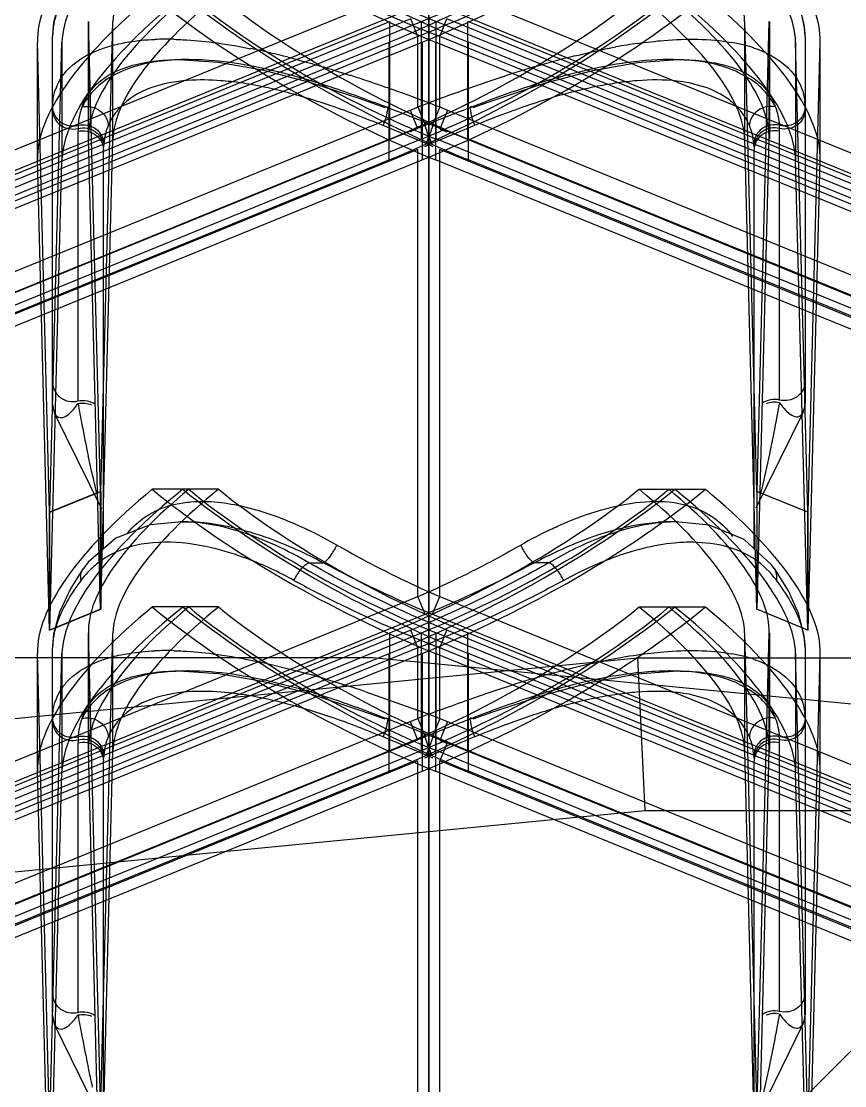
# Model space of a CAD drawing. Header units: millimetres. Extents: x -97344 to -49824, y -57049 to -40247.
# Drawn here: x -64293.66 to -64285.58, y -49603.59 to -49593.15 of the extents above; entities that cross this region are included whole.
import ezdxf

# ---------------------------------------------------------------- set-up
doc = ezdxf.new("R2010")
doc.units = ezdxf.units.MM
doc.header["$LTSCALE"] = 200
doc.linetypes.add('DOT_CENTER', pattern=[14, 12, -1, 0, -1])
for name, color, linetype in [('1', 7, 'Continuous'), ('DIM', 3, 'Continuous'), ('LAY0001', 7, 'Continuous'), ('LAY0002', 7, 'Continuous')]:
    doc.layers.add(name, color=color, linetype=linetype)

# ---------------------------------------------------------------- blocks, each defined once
blk = doc.blocks.new('23-D1020-B_EXTRUSION-MAIN-BODY_BASESTAND-0_5m_Absen-PL__363', base_point=(418.75, -61.98))
at = {"color": 7, "linetype": 'Continuous'}
blk.add_line((421.852, 12.122), (427.75, 18.02), dxfattribs=at)
blk = doc.blocks.new('23-D1023-B_CURAVLE-PLATE-RIGHT_Absen-PL__364', base_point=(865.652, -91.98))
at = {"color": 7, "linetype": 'Continuous'}
for p, q in [((918.198, 17.02), (907.304, 17.02)), ((928.524, 16.016), (918.198, 17.02))]:
    blk.add_line(p, q, dxfattribs=at)
for radius, start, end in [(29.5, 217.5551, 316.9552), (22.5, 237.8343, 296.7498), (30.5, 248.5714, 316.9552)]:
    blk.add_arc((918.75, 34.22), radius, start, end, dxfattribs=at)
blk = doc.blocks.new('Top1', base_point=(668.75, -75.52))
at = {"color": 7, "linetype": 'Continuous'}
for p, q in [((401.226, 15.117), (420.802, 17.02)), ((420.802, 17.02), (426.75, 17.02)), ((401.371, 13.624), (420.875, 15.52)), ((420.875, 15.52), (425.25, 15.52))]:
    blk.add_line(p, q, dxfattribs=at)
at = {"color": 140, "linetype": 'Continuous'}
blk.add_line((420.875, 15.52), (420.802, 17.02), dxfattribs=at)
at = {"layer": '1', "color": 1, "linetype": 'DOT_CENTER'}
for p, q in [((418.75, 43.169), (418.75, -93.98)), ((918.75, 43.169), (918.75, -93.98))]:
    blk.add_line(p, q, dxfattribs=at)
for name, p in [('23-D1020-B_EXTRUSION-MAIN-BODY_BASESTAND-0_5m_Absen-PL__363', (418.75, -61.98)), ('23-D1023-B_CURAVLE-PLATE-RIGHT_Absen-PL__364', (865.652, -91.98))]:
    blk.add_blockref(name, p)
blk = doc.blocks.new('*U1466')
blk.add_blockref('Top1', (0, -50.114))
blk = doc.blocks.new('*U1467')
at = {"layer": 'DIM', "color": 0, "linetype": 'ByBlock', "lineweight": -2, "transparency": 16777216}
for p in [(5000, 0), (5500, 0)]:
    blk.add_blockref('*U1466', p, dxfattribs=at)
blk = doc.blocks.new('2250')
at = {"layer": 'LAY0001', "color": 7, "linetype": 'Continuous'}
for p, q in [((-45587.674, -64415.538), (-45578.982, -64419.086)), ((-45096.6, -64419.094), (-45087.888, -64415.538)), ((-45587.744, -64415.711), (-45579.053, -64419.259)), ((-45096.53, -64419.268), (-45087.817, -64415.711)), ((-45591.463, -64415.908), (-45591.474, -64416.041)), ((-45587.674, -64416.04), (-45587.603, -64415.867)), ((-45580.501, -64418.766), (-45587.603, -64415.867)), ((-45087.959, -64415.867), (-45095.081, -64418.775)), ((-45087.888, -64416.04), (-45087.959, -64415.867)), ((-45591.474, -64419.652), (-45591.474, -64416.04)), ((-45587.674, -64416.733), (-45587.674, -64416.04)), ((-45580.572, -64418.939), (-45587.674, -64416.04)), ((-45087.888, -64416.04), (-45095.011, -64418.948)), ((-45087.888, -64416.733), (-45087.888, -64416.04)), ((-45084.088, -64416.04), (-45084.088, -64419.643)), ((-45590.235, -64416.268), (-45590.219, -64416.268)), ((-45590.136, -64416.268), (-45590.149, -64416.268)), ((-45085.413, -64416.268), (-45085.425, -64416.268)), ((-45085.342, -64416.268), (-45085.342, -64416.268)), ((-45084.63, -64416.457), (-45084.751, -64416.39)), ((-45087.154, -64416.669), (-45086.647, -64416.501)), ((-45085.085, -64416.534), (-45085.227, -64416.497)), ((-45588.459, -64416.651), (-45588.214, -64416.739)), ((-45087.347, -64416.739), (-45087.154, -64416.669)), ((-45587.674, -64416.733), (-45587.745, -64416.913)), ((-45587.731, -64416.712), (-45587.674, -64416.733)), ((-45587.674, -64416.733), (-45587.597, -64416.765)), ((-45587.597, -64416.764), (-45587.672, -64416.95)), ((-45587.597, -64416.764), (-45581.067, -64419.43)), ((-45094.516, -64419.439), (-45087.965, -64416.764)), ((-45087.965, -64416.764), (-45087.888, -64416.734)), ((-45087.965, -64416.764), (-45087.892, -64416.944)), ((-45087.888, -64416.733), (-45087.831, -64416.712)), ((-45087.888, -64416.733), (-45087.817, -64416.913)), ((-45591.224, -64416.972), (-45591.224, -64419.618)), ((-45591.222, -64416.913), (-45591.223, -64416.944)), ((-45591.223, -64416.944), (-45591.223, -64416.972)), ((-45587.808, -64417.093), (-45588.23, -64416.915)), ((-45587.67, -64416.944), (-45587.745, -64416.913)), ((-45587.672, -64416.95), (-45587.603, -64416.978)), ((-45581.14, -64419.609), (-45587.6, -64416.972)), ((-45087.961, -64416.972), (-45094.442, -64419.618)), ((-45087.817, -64416.913), (-45087.892, -64416.944)), ((-45087.332, -64416.915), (-45087.753, -64417.093)), ((-45084.338, -64416.944), (-45084.34, -64416.913)), ((-45084.338, -64416.972), (-45084.338, -64416.944)), ((-45084.338, -64419.609), (-45084.338, -64416.972)), ((-45590.971, -64417.093), (-45590.973, -64417.123)), ((-45587.739, -64417.123), (-45587.808, -64417.093)), ((-45087.753, -64417.093), (-45087.822, -64417.123)), ((-45084.589, -64417.123), (-45084.591, -64417.093)), ((-45590.974, -64421.07), (-45590.974, -64417.151)), ((-45587.674, -64421.538), (-45587.674, -64417.151)), ((-45581.213, -64419.789), (-45587.674, -64417.151)), ((-45087.888, -64417.151), (-45094.369, -64419.797)), ((-45087.888, -64421.538), (-45087.888, -64417.151)), ((-45084.588, -64421.069), (-45084.588, -64417.151)), ((-45591.453, -64419.74), (-45590.994, -64420.677)), ((-45084.567, -64420.668), (-45084.108, -64419.731)), ((-45590.219, -64420.804), (-45590.149, -64420.804)), ((-45590.205, -64420.804), (-45590.219, -64420.804)), ((-45590.148, -64420.804), (-45590.128, -64420.804)), ((-45085.428, -64420.804), (-45085.413, -64420.804)), ((-45085.342, -64420.804), (-45085.413, -64420.804)), ((-45085.342, -64420.804), (-45085.36, -64420.804)), ((-45085.027, -64420.838), (-45085.36, -64420.804)), ((-45085.016, -64421.016), (-45085.185, -64421.004)), ((-45588.958, -64421.206), (-45588.814, -64421.206)), ((-45086.603, -64421.206), (-45086.747, -64421.206)), ((-45084.39, -64421.263), (-45084.417, -64421.226)), ((-45084.389, -64421.263), (-45084.39, -64421.262)), ((-45084.323, -64421.368), (-45084.389, -64421.263)), ((-45084.251, -64421.483), (-45084.389, -64421.263)), ((-45587.744, -64421.711), (-45587.674, -64421.538)), ((-45587.674, -64421.538), (-45578.982, -64425.086)), ((-45096.6, -64425.094), (-45087.888, -64421.538)), ((-45087.817, -64421.711), (-45087.888, -64421.538)), ((-45587.744, -64421.711), (-45579.053, -64425.259)), ((-45096.53, -64425.268), (-45087.817, -64421.711)), ((-45587.674, -64422.04), (-45587.603, -64421.867)), ((-45580.501, -64424.766), (-45587.603, -64421.867)), ((-45087.959, -64421.867), (-45095.081, -64424.775)), ((-45087.888, -64422.04), (-45087.959, -64421.867)), ((-45591.463, -64421.908), (-45591.474, -64422.041)), ((-45591.474, -64425.652), (-45591.474, -64422.04)), ((-45587.674, -64422.733), (-45587.674, -64422.04)), ((-45580.572, -64424.939), (-45587.674, -64422.04)), ((-45087.888, -64422.04), (-45095.011, -64424.948)), ((-45087.888, -64422.733), (-45087.888, -64422.04)), ((-45084.088, -64422.04), (-45084.088, -64425.643)), ((-45590.235, -64422.268), (-45590.219, -64422.268)), ((-45590.136, -64422.268), (-45590.149, -64422.268)), ((-45085.413, -64422.268), (-45085.425, -64422.268)), ((-45085.342, -64422.268), (-45085.342, -64422.268)), ((-45084.63, -64422.457), (-45084.751, -64422.39)), ((-45588.41, -64422.469), (-45587.835, -64422.673)), ((-45087.154, -64422.669), (-45086.647, -64422.501)), ((-45085.085, -64422.534), (-45085.227, -64422.497)), ((-45588.459, -64422.651), (-45588.214, -64422.739)), ((-45587.674, -64422.733), (-45587.745, -64422.913)), ((-45587.674, -64422.733), (-45587.597, -64422.765)), ((-45087.965, -64422.764), (-45087.888, -64422.734)), ((-45087.888, -64422.733), (-45087.817, -64422.913)), ((-45087.347, -64422.739), (-45087.154, -64422.669)), ((-45587.597, -64422.764), (-45587.672, -64422.95)), ((-45587.597, -64422.764), (-45581.067, -64425.43)), ((-45094.516, -64425.439), (-45087.965, -64422.764)), ((-45087.965, -64422.764), (-45087.892, -64422.944)), ((-45591.222, -64422.913), (-45591.223, -64422.944)), ((-45591.223, -64422.944), (-45591.223, -64422.972)), ((-45587.808, -64423.093), (-45588.23, -64422.915)), ((-45587.67, -64422.944), (-45587.745, -64422.913)), ((-45087.817, -64422.913), (-45087.892, -64422.944)), ((-45087.332, -64422.915), (-45087.753, -64423.093)), ((-45084.338, -64422.944), (-45084.34, -64422.913)), ((-45084.338, -64422.972), (-45084.338, -64422.944)), ((-45591.224, -64422.972), (-45591.224, -64425.618)), ((-45587.6, -64422.972), (-45587.674, -64423.151)), ((-45587.672, -64422.95), (-45587.603, -64422.978)), ((-45581.14, -64425.609), (-45587.6, -64422.972)), ((-45087.961, -64422.972), (-45094.442, -64425.618)), ((-45084.338, -64425.609), (-45084.338, -64422.972)), ((-45590.974, -64427.07), (-45590.974, -64423.151)), ((-45590.971, -64423.093), (-45590.973, -64423.123)), ((-45587.739, -64423.123), (-45587.808, -64423.093)), ((-45587.674, -64427.538), (-45587.674, -64423.151)), ((-45581.213, -64425.789), (-45587.674, -64423.151)), ((-45087.888, -64423.151), (-45094.369, -64425.797)), ((-45087.888, -64427.538), (-45087.888, -64423.151)), ((-45087.753, -64423.093), (-45087.822, -64423.123)), ((-45084.589, -64423.123), (-45084.591, -64423.093)), ((-45084.588, -64427.069), (-45084.588, -64423.151)), ((-45591.453, -64425.74), (-45590.994, -64426.677)), ((-45084.567, -64426.668), (-45084.108, -64425.731))]:
    blk.add_line(p, q, dxfattribs=at)
for points in [[(-45591.172, -64415.263), (-45591.294, -64415.455), (-45591.406, -64415.692), (-45591.463, -64415.908)], [(-45084.088, -64416.041), (-45084.097, -64415.919), (-45084.149, -64415.71), (-45084.251, -64415.483)], [(-45590.234, -64416.268), (-45589.846, -64416.293), (-45589.418, -64416.368)], [(-45086.647, -64416.501), (-45086.171, -64416.374), (-45085.733, -64416.295), (-45085.341, -64416.268)], [(-45589.418, -64416.368), (-45588.953, -64416.49), (-45588.459, -64416.651)], [(-45591.474, -64419.652), (-45591.458, -64419.73), (-45591.453, -64419.74)], [(-45590.205, -64420.804), (-45590.516, -64420.834), (-45590.853, -64420.965)], [(-45084.417, -64421.226), (-45084.687, -64420.979), (-45085.027, -64420.838)], [(-45590.853, -64420.965), (-45591.123, -64421.199), (-45591.171, -64421.262)], [(-45591.172, -64421.263), (-45591.294, -64421.455), (-45591.406, -64421.692), (-45591.463, -64421.908)], [(-45084.088, -64422.041), (-45084.097, -64421.919), (-45084.149, -64421.71), (-45084.251, -64421.483)], [(-45590.234, -64422.268), (-45589.846, -64422.293), (-45589.418, -64422.368)], [(-45086.647, -64422.501), (-45086.171, -64422.374), (-45085.733, -64422.295), (-45085.341, -64422.268)], [(-45589.418, -64422.368), (-45588.953, -64422.49), (-45588.459, -64422.651)], [(-45591.474, -64425.652), (-45591.458, -64425.73), (-45591.453, -64425.74)]]:
    blk.add_lwpolyline(points, dxfattribs=at)
for centre, radius, start, end in [((-45583.206, -64404.494), 12.38, 243.6873, 248.3231), ((-45590.867, -64416.041), 0.607, 174.1347, 179.9329), ((-45583.283, -64404.688), 12.172, 248.3224, 248.855), ((-45092.288, -64404.664), 12.198, 291.1456, 291.9299), ((-45590.359, -64418.905), 2.837, 88.4675, 92.2609), ((-45084.977, -64421.367), 5.312, 98.1765, 100.5047), ((-45085.083, -64417.667), 1.591, 75.3621, 80.045), ((-45085.019, -64417.419), 1.336, 71.1489, 75.3427), ((-45590.938, -64423.153), 7.133, 75.5683, 78.6117), ((-45084.305, -64424.437), 8.456, 103.9795, 105.2955), ((-45083.38, -64427.646), 11.796, 106.421, 108.1384), ((-45083.978, -64425.636), 9.698, 105.2917, 106.3948), ((-45592.817, -64429.619), 13.869, 71.4711, 72.0837), ((-45082.55, -64430.207), 14.488, 108.1082, 108.7676), ((-45085.079, -64417.147), 0.823, 53.1772, 56.9293), ((-45590.057, -64419.449), 2.983, 81.6848, 85.497), ((-45593.398, -64431.352), 15.696, 70.9381, 71.4718), ((-45594.139, -64433.497), 17.966, 70.4667, 70.938), ((-45595.867, -64438.343), 23.111, 69.6625, 70.447), ((-45079.508, -64438.88), 23.679, 109.3692, 110.5784), ((-45081.839, -64432.299), 16.698, 108.7663, 109.3121), ((-45085.262, -64420.852), 4.407, 101.2773, 103.8484), ((-45085.411, -64420.101), 3.641, 98.1958, 101.2935), ((-45085.506, -64419.439), 2.972, 94.4732, 98.2032), ((-45590.614, -64417.011), 0.634, 147.6056, 153.9879), ((-45598.738, -64446.126), 31.406, 69.4821, 69.6849), ((-45084.616, -64416.733), 0.528, 359.985, 6.5247), ((-45590.363, -64417.157), 0.614, 136.6652, 143.915), ((-45591.461, -64424.674), 8.405, 69.255, 71.0405), ((-45596.384, -64438.284), 23.051, 67.9882, 69.2139), ((-45079.177, -64438.284), 23.051, 110.7861, 112.0118), ((-45084.844, -64416.877), 0.487, 17.1266, 22.6291), ((-45590.385, -64417.142), 0.587, 150.8414, 157.2553), ((-45590.38, -64417.144), 0.593, 143.9413, 150.8238), ((-45592.224, -64426.691), 10.56, 67.7778, 69.2597), ((-45083.434, -64426.448), 10.299, 110.417, 112.2377), ((-45590.369, -64417.148), 0.605, 157.267, 165.7562), ((-45582.344, -64404.064), 13.937, 247.5358, 247.8441), ((-45093.247, -64403.947), 14.057, 292.089, 292.3947), ((-45590.36, -64417.15), 0.613, 165.7814, 174.6343), ((-45569.659, -64415.764), 21.911, 190.2014, 190.7537), ((-45105.086, -64415.906), 21.081, 348.8493, 349.8099), ((-45084.288, -64419.643), 0.2, 333.8977, 360), ((-45573.321, -64416.467), 18.182, 190.7294, 191.6942), ((-45101.584, -64416.593), 17.512, 348.4666, 348.8396), ((-45579.564, -64417.762), 11.807, 191.6796, 192.6735), ((-45583.887, -64418.732), 7.375, 192.6894, 193.4517), ((-45586.843, -64419.443), 4.335, 193.4061, 194.7103), ((-45085.411, -64422.439), 1.635, 90.5851, 94.1921), ((-45590.863, -64424.836), 4.384, 60.1684, 64.4715), ((-45084.696, -64424.84), 4.389, 115.533, 119.8281), ((-45085.103, -64423.548), 2.772, 106.7907, 111.5606), ((-45085.198, -64423.242), 2.452, 104.4416, 106.7421), ((-45084.792, -64424.365), 3.418, 110.2556, 114.5003), ((-45590.48, -64421.907), 0.888, 132.7211, 136.9864), ((-45590.491, -64421.895), 0.872, 123.682, 132.7115), ((-45583.542, -64411.426), 11.11, 241.673, 247.7766), ((-45092.019, -64411.425), 11.111, 292.2234, 298.3269), ((-45084.597, -64424.794), 3.889, 114.4855, 118.5756), ((-45590.453, -64421.932), 0.925, 137.0109, 143.2594), ((-45583.425, -64410.933), 11.89, 241.4678, 243.6956), ((-45086.194, -64422.744), 2.28, 34.4626, 36.7896), ((-45583.206, -64410.494), 12.38, 243.6873, 248.3231), ((-45590.867, -64422.041), 0.607, 174.1347, 179.9329), ((-45583.283, -64410.688), 12.172, 248.3224, 248.855), ((-45092.288, -64410.664), 12.198, 291.1456, 291.9299), ((-45590.359, -64424.905), 2.837, 88.4675, 92.2609), ((-45085.083, -64423.667), 1.591, 75.3621, 80.045), ((-45085.019, -64423.419), 1.336, 71.1489, 75.3427), ((-45591.955, -64432.918), 11.033, 72.0279, 74.3217), ((-45083.925, -64431.818), 9.888, 105.6212, 106.3887), ((-45083.38, -64433.646), 11.796, 106.421, 108.1384), ((-45591.144, -64429.837), 7.684, 71.8362, 73.5947), ((-45592.817, -64435.619), 13.869, 71.4711, 72.0837), ((-45081.839, -64438.299), 16.698, 108.7663, 109.3121), ((-45082.55, -64436.207), 14.488, 108.1082, 108.7676), ((-45085.411, -64426.101), 3.641, 98.1958, 101.2935), ((-45085.506, -64425.439), 2.972, 94.4732, 98.2032), ((-45085.079, -64423.147), 0.823, 53.1772, 56.9293), ((-45079.187, -64445.772), 24.627, 109.3857, 110.6903), ((-45590.614, -64423.011), 0.634, 147.6056, 153.9879), ((-45590.941, -64429.158), 6.802, 71.038, 73.1917), ((-45591.461, -64430.674), 8.405, 69.255, 71.0405), ((-45596.384, -64444.284), 23.051, 67.9882, 69.2139), ((-45599.316, -64453.68), 33.064, 69.3823, 69.6805), ((-45079.177, -64444.284), 23.051, 110.7861, 112.0118), ((-45084.844, -64422.877), 0.487, 17.1266, 22.6291), ((-45084.616, -64422.733), 0.528, 359.985, 6.5247), ((-45590.38, -64423.144), 0.593, 143.9413, 150.8238), ((-45590.363, -64423.157), 0.614, 136.6652, 143.915), ((-45592.224, -64432.691), 10.56, 67.7778, 69.2597), ((-45083.434, -64432.448), 10.299, 110.417, 112.2377), ((-45590.369, -64423.148), 0.605, 157.267, 165.7562), ((-45590.385, -64423.142), 0.587, 150.8414, 157.2553), ((-45582.344, -64410.064), 13.937, 247.5358, 247.8441), ((-45093.247, -64409.947), 14.057, 292.089, 292.3947), ((-45590.36, -64423.15), 0.613, 165.7814, 174.6343), ((-45569.659, -64421.764), 21.911, 190.2014, 190.7537), ((-45105.086, -64421.906), 21.081, 348.8493, 349.8099), ((-45084.288, -64425.643), 0.2, 333.8977, 360), ((-45573.321, -64422.467), 18.182, 190.7294, 191.6942), ((-45101.584, -64422.593), 17.512, 348.4666, 348.8396), ((-45579.564, -64423.762), 11.807, 191.6796, 192.6735)]:
    blk.add_arc(centre, radius, start, end, dxfattribs=at)
for points, knots in [([(-45591.194, -64415.379), (-45591.233, -64415.43), (-45591.357, -64415.612), (-45591.455, -64415.823), (-45591.47, -64415.979)], [0, 0, 0, 0, 0.290955, 1, 1, 1, 1]), ([(-45086.457, -64415.379), (-45086.558, -64415.434), (-45086.974, -64415.652), (-45087.403, -64415.846), (-45087.733, -64415.979)], [0, 0, 0, 0, 0.243799, 1, 1, 1, 1]), ([(-45084.088, -64416.04), (-45084.088, -64415.995), (-45084.114, -64415.784), (-45084.22, -64415.591), (-45084.313, -64415.454)], [0, 0, 0, 0, 0.213846, 1, 1, 1, 1]), ([(-45590.803, -64416.109), (-45590.778, -64416.104), (-45590.668, -64416.084), (-45590.556, -64416.073), (-45590.471, -64416.07)], [0, 0, 0, 0, 0.234807, 1, 1, 1, 1]), ([(-45590.283, -64416.069), (-45590.252, -64416.07), (-45590.124, -64416.075), (-45589.996, -64416.087), (-45589.899, -64416.099)], [0, 0, 0, 0, 0.239498, 1, 1, 1, 1]), ([(-45085.732, -64416.109), (-45085.646, -64416.097), (-45085.34, -64416.061), (-45085.026, -64416.061), (-45084.808, -64416.099)], [0, 0, 0, 0, 0.281112, 1, 1, 1, 1]), ([(-45591.381, -64416.437), (-45591.36, -64416.406), (-45591.252, -64416.279), (-45591.097, -64416.198), (-45590.975, -64416.156)], [0, 0, 0, 0, 0.221242, 1, 1, 1, 1]), ([(-45084.4, -64416.24), (-45084.316, -64416.289), (-45084.17, -64416.41), (-45084.101, -64416.589), (-45084.091, -64416.673)], [0, 0, 0, 0, 0.53321, 1, 1, 1, 1]), ([(-45590.149, -64416.268), (-45590.234, -64416.268), (-45590.519, -64416.282), (-45590.812, -64416.365), (-45590.974, -64416.486)], [0, 0, 0, 0, 0.29618, 1, 1, 1, 1]), ([(-45590.568, -64416.297), (-45590.542, -64416.292), (-45590.432, -64416.275), (-45590.32, -64416.268), (-45590.235, -64416.268)], [0, 0, 0, 0, 0.233785, 1, 1, 1, 1]), ([(-45588.749, -64416.536), (-45588.872, -64416.496), (-45589.323, -64416.36), (-45589.794, -64416.27), (-45590.136, -64416.268)], [0, 0, 0, 0, 0.275317, 1, 1, 1, 1]), ([(-45085.425, -64416.268), (-45085.731, -64416.269), (-45086.394, -64416.385), (-45087.023, -64416.602), (-45087.357, -64416.733)], [0, 0, 0, 0, 0.460204, 1, 1, 1, 1]), ([(-45085.05, -64416.299), (-45085.078, -64416.293), (-45085.198, -64416.275), (-45085.32, -64416.268), (-45085.413, -64416.268)], [0, 0, 0, 0, 0.235152, 1, 1, 1, 1]), ([(-45085.342, -64416.268), (-45085.263, -64416.268), (-45085.004, -64416.28), (-45084.736, -64416.349), (-45084.587, -64416.455)], [0, 0, 0, 0, 0.301125, 1, 1, 1, 1]), ([(-45084.751, -64416.39), (-45084.774, -64416.38), (-45084.87, -64416.34), (-45084.971, -64416.313), (-45085.05, -64416.299)], [0, 0, 0, 0, 0.234169, 1, 1, 1, 1]), ([(-45591.183, -64416.733), (-45591.175, -64416.706), (-45591.129, -64416.592), (-45591.039, -64416.499), (-45590.962, -64416.446)], [0, 0, 0, 0, 0.23554, 1, 1, 1, 1]), ([(-45589.822, -64416.475), (-45589.93, -64416.467), (-45590.272, -64416.459), (-45590.647, -64416.563), (-45590.81, -64416.736)], [0, 0, 0, 0, 0.313507, 1, 1, 1, 1]), ([(-45085.227, -64416.497), (-45085.265, -64416.49), (-45085.434, -64416.464), (-45085.606, -64416.465), (-45085.738, -64416.475)], [0, 0, 0, 0, 0.227861, 1, 1, 1, 1]), ([(-45084.587, -64416.455), (-45084.565, -64416.471), (-45084.485, -64416.535), (-45084.423, -64416.621), (-45084.394, -64416.689)], [0, 0, 0, 0, 0.269846, 1, 1, 1, 1]), ([(-45589.196, -64416.585), (-45589.303, -64416.557), (-45589.446, -64416.526), (-45589.59, -64416.502), (-45589.625, -64416.497)], [0, 0, 0, 0, 0.759393, 1, 1, 1, 1]), ([(-45084.762, -64416.726), (-45084.782, -64416.705), (-45084.877, -64416.621), (-45084.993, -64416.564), (-45085.085, -64416.534)], [0, 0, 0, 0, 0.229911, 1, 1, 1, 1]), ([(-45084.378, -64416.733), (-45084.413, -64416.662), (-45084.48, -64416.574), (-45084.563, -64416.504), (-45084.585, -64416.487)], [0, 0, 0, 0, 0.735687, 1, 1, 1, 1]), ([(-45086.317, -64416.573), (-45086.375, -64416.587), (-45086.615, -64416.651), (-45086.85, -64416.73), (-45087.027, -64416.796)], [0, 0, 0, 0, 0.241129, 1, 1, 1, 1]), ([(-45591.474, -64416.733), (-45591.474, -64416.789), (-45591.409, -64416.907), (-45591.279, -64416.927), (-45591.222, -64416.913)], [0, 0, 0, 0, 0.486158, 1, 1, 1, 1]), ([(-45591.474, -64416.764), (-45591.474, -64416.82), (-45591.409, -64416.937), (-45591.28, -64416.957), (-45591.223, -64416.944)], [0, 0, 0, 0, 0.485436, 1, 1, 1, 1]), ([(-45588.204, -64416.733), (-45588.2, -64416.73), (-45588.181, -64416.728), (-45588.189, -64416.765), (-45588.195, -64416.82), (-45588.216, -64416.876), (-45588.23, -64416.915)], [0, 0, 0, 0, 0.077314, 0.192048, 0.398477, 1, 1, 1, 1]), ([(-45087.357, -64416.733), (-45087.361, -64416.73), (-45087.381, -64416.728), (-45087.373, -64416.765), (-45087.366, -64416.82), (-45087.346, -64416.876), (-45087.332, -64416.915)], [0, 0, 0, 0, 0.077312, 0.192046, 0.398475, 1, 1, 1, 1]), ([(-45084.088, -64416.733), (-45084.088, -64416.789), (-45084.152, -64416.907), (-45084.282, -64416.927), (-45084.339, -64416.913)], [0, 0, 0, 0, 0.486158, 1, 1, 1, 1]), ([(-45084.088, -64416.764), (-45084.088, -64416.82), (-45084.152, -64416.937), (-45084.281, -64416.957), (-45084.338, -64416.944)], [0, 0, 0, 0, 0.485436, 1, 1, 1, 1]), ([(-45587.745, -64416.913), (-45587.728, -64416.883), (-45587.784, -64417.034), (-45587.797, -64417.066), (-45587.808, -64417.093)], [0, 0, 0, 0, 0.541401, 1, 1, 1, 1]), ([(-45087.817, -64416.913), (-45087.834, -64416.883), (-45087.778, -64417.034), (-45087.764, -64417.066), (-45087.753, -64417.093)], [0, 0, 0, 0, 0.541402, 1, 1, 1, 1]), ([(-45591.224, -64416.972), (-45591.167, -64416.959), (-45591.038, -64416.979), (-45590.974, -64417.096), (-45590.974, -64417.151)], [0, 0, 0, 0, 0.514562, 1, 1, 1, 1]), ([(-45591.223, -64416.944), (-45591.166, -64416.93), (-45591.038, -64416.951), (-45590.973, -64417.068), (-45590.973, -64417.123)], [0, 0, 0, 0, 0.51441, 1, 1, 1, 1]), ([(-45591.222, -64416.913), (-45591.165, -64416.9), (-45591.037, -64416.921), (-45590.972, -64417.037), (-45590.971, -64417.093)], [0, 0, 0, 0, 0.513457, 1, 1, 1, 1]), ([(-45587.67, -64416.944), (-45587.669, -64416.942), (-45587.664, -64416.933), (-45587.669, -64416.946), (-45587.67, -64416.949)], [0, 0, 0, 0, 0.352566, 1, 1, 1, 1]), ([(-45084.339, -64416.913), (-45084.396, -64416.9), (-45084.525, -64416.921), (-45084.59, -64417.037), (-45084.591, -64417.093)], [0, 0, 0, 0, 0.513457, 1, 1, 1, 1]), ([(-45084.338, -64416.944), (-45084.395, -64416.93), (-45084.523, -64416.951), (-45084.588, -64417.068), (-45084.589, -64417.123)], [0, 0, 0, 0, 0.51441, 1, 1, 1, 1]), ([(-45084.338, -64416.972), (-45084.395, -64416.959), (-45084.524, -64416.979), (-45084.588, -64417.096), (-45084.588, -64417.151)], [0, 0, 0, 0, 0.514562, 1, 1, 1, 1]), ([(-45591.474, -64419.439), (-45591.474, -64419.494), (-45591.41, -64419.612), (-45591.281, -64419.632), (-45591.224, -64419.618)], [0, 0, 0, 0, 0.485438, 1, 1, 1, 1]), ([(-45084.088, -64419.43), (-45084.088, -64419.485), (-45084.152, -64419.603), (-45084.281, -64419.623), (-45084.338, -64419.609)], [0, 0, 0, 0, 0.485438, 1, 1, 1, 1]), ([(-45591.453, -64419.74), (-45591.443, -64419.76), (-45591.404, -64419.793), (-45591.335, -64419.767), (-45591.277, -64419.716), (-45591.242, -64419.671), (-45591.224, -64419.644)], [0, 0, 0, 0, 0.222711, 0.423481, 0.67946, 1, 1, 1, 1]), ([(-45084.338, -64419.636), (-45084.32, -64419.662), (-45084.284, -64419.708), (-45084.226, -64419.758), (-45084.157, -64419.785), (-45084.118, -64419.751), (-45084.108, -64419.731)], [0, 0, 0, 0, 0.320519, 0.576478, 0.777246, 1, 1, 1, 1]), ([(-45084.529, -64420.55), (-45084.52, -64420.516), (-45084.482, -64420.365), (-45084.45, -64420.213), (-45084.426, -64420.095)], [0, 0, 0, 0, 0.224782, 1, 1, 1, 1]), ([(-45590.268, -64420.631), (-45590.218, -64420.62), (-45589.993, -64420.587), (-45589.763, -64420.616), (-45589.591, -64420.656)], [0, 0, 0, 0, 0.22503, 1, 1, 1, 1]), ([(-45086.034, -64420.672), (-45085.791, -64420.608), (-45085.421, -64420.561), (-45084.998, -64420.732), (-45084.855, -64420.872), (-45084.8, -64420.948)], [0, 0, 0, 0, 0.563155, 0.789685, 1, 1, 1, 1]), ([(-45589.591, -64420.656), (-45589.541, -64420.668), (-45589.329, -64420.725), (-45589.125, -64420.808), (-45588.974, -64420.88)], [0, 0, 0, 0, 0.237795, 1, 1, 1, 1]), ([(-45086.588, -64420.88), (-45086.542, -64420.858), (-45086.362, -64420.776), (-45086.175, -64420.709), (-45086.034, -64420.672)], [0, 0, 0, 0, 0.25995, 1, 1, 1, 1]), ([(-45588.958, -64421.206), (-45589.063, -64421.145), (-45589.45, -64420.941), (-45589.887, -64420.807), (-45590.205, -64420.804)], [0, 0, 0, 0, 0.275501, 1, 1, 1, 1]), ([(-45590.128, -64420.804), (-45590.082, -64420.804), (-45589.881, -64420.816), (-45589.683, -64420.86), (-45589.535, -64420.904)], [0, 0, 0, 0, 0.231148, 1, 1, 1, 1]), ([(-45086.747, -64421.206), (-45086.644, -64421.151), (-45086.26, -64420.965), (-45085.841, -64420.831), (-45085.531, -64420.808)], [0, 0, 0, 0, 0.272513, 1, 1, 1, 1]), ([(-45085.36, -64420.804), (-45085.396, -64420.804), (-45085.547, -64420.811), (-45085.697, -64420.839), (-45085.809, -64420.867)], [0, 0, 0, 0, 0.237563, 1, 1, 1, 1]), ([(-45589.535, -64420.904), (-45589.475, -64420.922), (-45589.228, -64421.004), (-45588.989, -64421.113), (-45588.814, -64421.206)], [0, 0, 0, 0, 0.23961, 1, 1, 1, 1]), ([(-45589.557, -64421.169), (-45589.674, -64421.125), (-45590.077, -64420.997), (-45590.541, -64420.972), (-45590.82, -64421.088)], [0, 0, 0, 0, 0.292097, 1, 1, 1, 1]), ([(-45588.814, -64421.206), (-45588.787, -64421.192), (-45588.739, -64421.133), (-45588.701, -64421.071), (-45588.682, -64421.032)], [0, 0, 0, 0, 0.410358, 1, 1, 1, 1]), ([(-45588.682, -64421.032), (-45588.602, -64421.078), (-45588.273, -64421.261), (-45587.934, -64421.425), (-45587.674, -64421.538)], [0, 0, 0, 0, 0.245983, 1, 1, 1, 1]), ([(-45087.888, -64421.538), (-45087.628, -64421.425), (-45087.289, -64421.261), (-45086.96, -64421.078), (-45086.879, -64421.032)], [0, 0, 0, 0, 0.754013, 1, 1, 1, 1]), ([(-45086.747, -64421.206), (-45086.774, -64421.192), (-45086.822, -64421.133), (-45086.86, -64421.071), (-45086.879, -64421.032)], [0, 0, 0, 0, 0.410358, 1, 1, 1, 1]), ([(-45085.185, -64421.004), (-45085.246, -64421.003), (-45085.516, -64421.017), (-45085.78, -64421.087), (-45085.975, -64421.158)], [0, 0, 0, 0, 0.229044, 1, 1, 1, 1]), ([(-45084.588, -64421.169), (-45084.618, -64421.149), (-45084.75, -64421.073), (-45084.901, -64421.031), (-45085.016, -64421.016)], [0, 0, 0, 0, 0.237348, 1, 1, 1, 1]), ([(-45589.104, -64421.379), (-45589.085, -64421.339), (-45589.044, -64421.276), (-45588.988, -64421.217), (-45588.958, -64421.206)], [0, 0, 0, 0, 0.582162, 1, 1, 1, 1]), ([(-45587.603, -64421.867), (-45587.722, -64421.819), (-45588.184, -64421.62), (-45588.633, -64421.392), (-45588.958, -64421.206)], [0, 0, 0, 0, 0.25475, 1, 1, 1, 1]), ([(-45086.603, -64421.206), (-45086.71, -64421.267), (-45087.15, -64421.51), (-45087.606, -64421.723), (-45087.959, -64421.867)], [0, 0, 0, 0, 0.243708, 1, 1, 1, 1]), ([(-45086.53, -64421.267), (-45086.536, -64421.259), (-45086.557, -64421.236), (-45086.582, -64421.214), (-45086.603, -64421.206)], [0, 0, 0, 0, 0.304772, 1, 1, 1, 1]), ([(-45591.194, -64421.379), (-45591.233, -64421.43), (-45591.357, -64421.612), (-45591.455, -64421.823), (-45591.47, -64421.979)], [0, 0, 0, 0, 0.290955, 1, 1, 1, 1]), ([(-45086.457, -64421.379), (-45086.558, -64421.434), (-45086.974, -64421.652), (-45087.403, -64421.846), (-45087.733, -64421.979)], [0, 0, 0, 0, 0.243799, 1, 1, 1, 1]), ([(-45084.088, -64422.04), (-45084.088, -64421.995), (-45084.114, -64421.784), (-45084.22, -64421.591), (-45084.313, -64421.454)], [0, 0, 0, 0, 0.213846, 1, 1, 1, 1]), ([(-45590.803, -64422.109), (-45590.778, -64422.104), (-45590.668, -64422.084), (-45590.556, -64422.073), (-45590.471, -64422.07)], [0, 0, 0, 0, 0.234807, 1, 1, 1, 1]), ([(-45590.283, -64422.069), (-45590.252, -64422.07), (-45590.124, -64422.075), (-45589.996, -64422.087), (-45589.899, -64422.099)], [0, 0, 0, 0, 0.239498, 1, 1, 1, 1]), ([(-45085.732, -64422.109), (-45085.646, -64422.097), (-45085.34, -64422.061), (-45085.026, -64422.061), (-45084.808, -64422.099)], [0, 0, 0, 0, 0.281112, 1, 1, 1, 1]), ([(-45591.381, -64422.437), (-45591.36, -64422.406), (-45591.252, -64422.279), (-45591.097, -64422.198), (-45590.975, -64422.156)], [0, 0, 0, 0, 0.221242, 1, 1, 1, 1]), ([(-45589.529, -64422.161), (-45589.484, -64422.17), (-45589.298, -64422.209), (-45589.113, -64422.256), (-45588.974, -64422.295)], [0, 0, 0, 0, 0.242921, 1, 1, 1, 1]), ([(-45086.588, -64422.295), (-45086.514, -64422.275), (-45086.232, -64422.2), (-45085.946, -64422.139), (-45085.732, -64422.109)], [0, 0, 0, 0, 0.261795, 1, 1, 1, 1]), ([(-45590.149, -64422.268), (-45590.234, -64422.268), (-45590.519, -64422.282), (-45590.812, -64422.365), (-45590.974, -64422.486)], [0, 0, 0, 0, 0.29618, 1, 1, 1, 1]), ([(-45590.568, -64422.297), (-45590.542, -64422.292), (-45590.432, -64422.275), (-45590.32, -64422.268), (-45590.235, -64422.268)], [0, 0, 0, 0, 0.233785, 1, 1, 1, 1]), ([(-45588.974, -64422.466), (-45589.077, -64422.436), (-45589.457, -64422.334), (-45589.85, -64422.269), (-45590.136, -64422.268)], [0, 0, 0, 0, 0.273537, 1, 1, 1, 1]), ([(-45085.425, -64422.268), (-45085.514, -64422.268), (-45085.907, -64422.291), (-45086.295, -64422.38), (-45086.588, -64422.466)], [0, 0, 0, 0, 0.224655, 1, 1, 1, 1]), ([(-45085.05, -64422.299), (-45085.078, -64422.293), (-45085.198, -64422.275), (-45085.32, -64422.268), (-45085.413, -64422.268)], [0, 0, 0, 0, 0.235152, 1, 1, 1, 1]), ([(-45085.342, -64422.268), (-45085.263, -64422.268), (-45085.004, -64422.28), (-45084.736, -64422.349), (-45084.587, -64422.455)], [0, 0, 0, 0, 0.301125, 1, 1, 1, 1]), ([(-45084.751, -64422.39), (-45084.774, -64422.38), (-45084.87, -64422.34), (-45084.971, -64422.313), (-45085.05, -64422.299)], [0, 0, 0, 0, 0.234169, 1, 1, 1, 1]), ([(-45084.4, -64422.24), (-45084.316, -64422.289), (-45084.17, -64422.41), (-45084.101, -64422.589), (-45084.091, -64422.673)], [0, 0, 0, 0, 0.53321, 1, 1, 1, 1]), ([(-45591.183, -64422.733), (-45591.175, -64422.706), (-45591.129, -64422.592), (-45591.039, -64422.499), (-45590.962, -64422.446)], [0, 0, 0, 0, 0.23554, 1, 1, 1, 1]), ([(-45589.822, -64422.475), (-45589.93, -64422.467), (-45590.272, -64422.459), (-45590.647, -64422.563), (-45590.81, -64422.736)], [0, 0, 0, 0, 0.313507, 1, 1, 1, 1]), ([(-45588.974, -64422.647), (-45589.048, -64422.625), (-45589.326, -64422.547), (-45589.611, -64422.492), (-45589.822, -64422.475)], [0, 0, 0, 0, 0.267575, 1, 1, 1, 1]), ([(-45086.588, -64422.466), (-45086.651, -64422.485), (-45086.911, -64422.565), (-45087.166, -64422.658), (-45087.357, -64422.733)], [0, 0, 0, 0, 0.24374, 1, 1, 1, 1]), ([(-45085.227, -64422.497), (-45085.265, -64422.49), (-45085.434, -64422.464), (-45085.606, -64422.465), (-45085.738, -64422.475)], [0, 0, 0, 0, 0.227861, 1, 1, 1, 1]), ([(-45084.587, -64422.455), (-45084.565, -64422.471), (-45084.485, -64422.535), (-45084.423, -64422.621), (-45084.394, -64422.689)], [0, 0, 0, 0, 0.269846, 1, 1, 1, 1]), ([(-45084.378, -64422.733), (-45084.413, -64422.662), (-45084.48, -64422.574), (-45084.563, -64422.504), (-45084.585, -64422.487)], [0, 0, 0, 0, 0.735687, 1, 1, 1, 1]), ([(-45084.762, -64422.726), (-45084.782, -64422.705), (-45084.877, -64422.621), (-45084.993, -64422.564), (-45085.085, -64422.534)], [0, 0, 0, 0, 0.229911, 1, 1, 1, 1]), ([(-45591.474, -64422.733), (-45591.474, -64422.789), (-45591.409, -64422.907), (-45591.279, -64422.927), (-45591.222, -64422.913)], [0, 0, 0, 0, 0.486158, 1, 1, 1, 1]), ([(-45588.204, -64422.733), (-45588.2, -64422.73), (-45588.181, -64422.728), (-45588.189, -64422.765), (-45588.195, -64422.82), (-45588.216, -64422.876), (-45588.23, -64422.915)], [0, 0, 0, 0, 0.077314, 0.192048, 0.398477, 1, 1, 1, 1]), ([(-45087.357, -64422.733), (-45087.361, -64422.73), (-45087.381, -64422.728), (-45087.373, -64422.765), (-45087.366, -64422.82), (-45087.346, -64422.876), (-45087.332, -64422.915)], [0, 0, 0, 0, 0.077312, 0.192046, 0.398475, 1, 1, 1, 1]), ([(-45084.088, -64422.733), (-45084.088, -64422.789), (-45084.152, -64422.907), (-45084.282, -64422.927), (-45084.339, -64422.913)], [0, 0, 0, 0, 0.486158, 1, 1, 1, 1]), ([(-45591.474, -64422.764), (-45591.474, -64422.82), (-45591.409, -64422.937), (-45591.28, -64422.957), (-45591.223, -64422.944)], [0, 0, 0, 0, 0.485436, 1, 1, 1, 1]), ([(-45084.088, -64422.764), (-45084.088, -64422.82), (-45084.152, -64422.937), (-45084.281, -64422.957), (-45084.338, -64422.944)], [0, 0, 0, 0, 0.485436, 1, 1, 1, 1]), ([(-45591.223, -64422.944), (-45591.166, -64422.93), (-45591.038, -64422.951), (-45590.973, -64423.068), (-45590.973, -64423.123)], [0, 0, 0, 0, 0.51441, 1, 1, 1, 1]), ([(-45591.222, -64422.913), (-45591.165, -64422.9), (-45591.037, -64422.921), (-45590.972, -64423.037), (-45590.971, -64423.093)], [0, 0, 0, 0, 0.513457, 1, 1, 1, 1]), ([(-45587.745, -64422.913), (-45587.728, -64422.883), (-45587.784, -64423.034), (-45587.797, -64423.066), (-45587.808, -64423.093)], [0, 0, 0, 0, 0.541401, 1, 1, 1, 1]), ([(-45587.67, -64422.944), (-45587.669, -64422.942), (-45587.664, -64422.933), (-45587.669, -64422.946), (-45587.67, -64422.949)], [0, 0, 0, 0, 0.352566, 1, 1, 1, 1]), ([(-45087.817, -64422.913), (-45087.834, -64422.883), (-45087.778, -64423.034), (-45087.764, -64423.066), (-45087.753, -64423.093)], [0, 0, 0, 0, 0.541402, 1, 1, 1, 1]), ([(-45084.339, -64422.913), (-45084.396, -64422.9), (-45084.525, -64422.921), (-45084.59, -64423.037), (-45084.591, -64423.093)], [0, 0, 0, 0, 0.513457, 1, 1, 1, 1]), ([(-45084.338, -64422.944), (-45084.395, -64422.93), (-45084.523, -64422.951), (-45084.588, -64423.068), (-45084.589, -64423.123)], [0, 0, 0, 0, 0.51441, 1, 1, 1, 1]), ([(-45591.224, -64422.972), (-45591.167, -64422.959), (-45591.038, -64422.979), (-45590.974, -64423.096), (-45590.974, -64423.151)], [0, 0, 0, 0, 0.514562, 1, 1, 1, 1]), ([(-45084.338, -64422.972), (-45084.395, -64422.959), (-45084.524, -64422.979), (-45084.588, -64423.096), (-45084.588, -64423.151)], [0, 0, 0, 0, 0.514562, 1, 1, 1, 1]), ([(-45591.474, -64425.439), (-45591.474, -64425.494), (-45591.41, -64425.612), (-45591.281, -64425.632), (-45591.224, -64425.618)], [0, 0, 0, 0, 0.485438, 1, 1, 1, 1]), ([(-45084.088, -64425.43), (-45084.088, -64425.485), (-45084.152, -64425.603), (-45084.281, -64425.623), (-45084.338, -64425.609)], [0, 0, 0, 0, 0.485438, 1, 1, 1, 1]), ([(-45591.453, -64425.74), (-45591.443, -64425.76), (-45591.404, -64425.793), (-45591.335, -64425.767), (-45591.277, -64425.716), (-45591.242, -64425.671), (-45591.224, -64425.644)], [0, 0, 0, 0, 0.222711, 0.423481, 0.67946, 1, 1, 1, 1]), ([(-45084.338, -64425.636), (-45084.32, -64425.662), (-45084.284, -64425.708), (-45084.226, -64425.758), (-45084.157, -64425.785), (-45084.118, -64425.751), (-45084.108, -64425.731)], [0, 0, 0, 0, 0.320519, 0.576478, 0.777246, 1, 1, 1, 1]), ([(-45084.529, -64426.55), (-45084.52, -64426.516), (-45084.482, -64426.365), (-45084.45, -64426.213), (-45084.426, -64426.095)], [0, 0, 0, 0, 0.224782, 1, 1, 1, 1])]:
    blk.add_open_spline(points, degree=3, knots=knots, dxfattribs=at)
for points in [[(-45590.975, -64416.156), (-45590.919, -64416.136), (-45590.861, -64416.121), (-45590.803, -64416.109)], [(-45589.899, -64416.099), (-45589.775, -64416.115), (-45589.652, -64416.136), (-45589.529, -64416.161)], [(-45086.347, -64416.232), (-45086.214, -64416.199), (-45086.08, -64416.169), (-45085.945, -64416.144)], [(-45589.16, -64416.245), (-45588.955, -64416.298), (-45588.752, -64416.358), (-45588.551, -64416.423)], [(-45084.587, -64416.155), (-45084.522, -64416.178), (-45084.459, -64416.205), (-45084.4, -64416.24)], [(-45590.962, -64416.446), (-45590.912, -64416.412), (-45590.857, -64416.384), (-45590.8, -64416.362)], [(-45590.8, -64416.362), (-45590.726, -64416.332), (-45590.647, -64416.311), (-45590.568, -64416.297)], [(-45591.474, -64416.733), (-45591.474, -64416.63), (-45591.44, -64416.522), (-45591.381, -64416.437)], [(-45590.974, -64416.486), (-45591.042, -64416.536), (-45591.103, -64416.6), (-45591.149, -64416.672)], [(-45588.204, -64416.733), (-45588.384, -64416.663), (-45588.565, -64416.596), (-45588.749, -64416.536)], [(-45588.73, -64416.726), (-45588.884, -64416.673), (-45589.039, -64416.625), (-45589.196, -64416.585)], [(-45591.183, -64416.733), (-45591.206, -64416.79), (-45591.219, -64416.852), (-45591.222, -64416.913)], [(-45591.183, -64416.733), (-45591.14, -64416.723), (-45591.092, -64416.728), (-45591.051, -64416.745)], [(-45591.051, -64416.745), (-45591.022, -64416.758), (-45590.994, -64416.778), (-45590.973, -64416.802)], [(-45084.635, -64416.915), (-45084.664, -64416.845), (-45084.708, -64416.78), (-45084.762, -64416.726)], [(-45084.51, -64416.745), (-45084.54, -64416.758), (-45084.567, -64416.778), (-45084.588, -64416.802)], [(-45084.378, -64416.733), (-45084.421, -64416.723), (-45084.47, -64416.728), (-45084.51, -64416.745)], [(-45084.339, -64416.913), (-45084.342, -64416.852), (-45084.356, -64416.79), (-45084.378, -64416.733)], [(-45590.973, -64416.802), (-45590.947, -64416.833), (-45590.929, -64416.874), (-45590.926, -64416.915)], [(-45084.588, -64416.802), (-45084.615, -64416.833), (-45084.632, -64416.874), (-45084.635, -64416.915)], [(-45084.591, -64417.093), (-45084.596, -64417.032), (-45084.611, -64416.971), (-45084.635, -64416.915)], [(-45084.338, -64419.609), (-45084.395, -64419.596), (-45084.463, -64419.608), (-45084.51, -64419.642)], [(-45591.224, -64419.618), (-45591.167, -64419.604), (-45591.099, -64419.617), (-45591.051, -64419.651)], [(-45591.224, -64419.644), (-45591.18, -64419.634), (-45591.131, -64419.638), (-45591.09, -64419.655)], [(-45084.338, -64419.636), (-45084.381, -64419.625), (-45084.43, -64419.629), (-45084.471, -64419.647)], [(-45590.527, -64420.732), (-45590.447, -64420.684), (-45590.358, -64420.651), (-45590.268, -64420.631)], [(-45590.741, -64420.921), (-45590.682, -64420.846), (-45590.609, -64420.78), (-45590.527, -64420.732)], [(-45086.122, -64420.97), (-45086.288, -64421.035), (-45086.449, -64421.115), (-45086.603, -64421.206)], [(-45590.82, -64421.088), (-45590.874, -64421.11), (-45590.926, -64421.138), (-45590.975, -64421.17)], [(-45591.194, -64421.379), (-45591.202, -64421.34), (-45591.195, -64421.295), (-45591.172, -64421.263)], [(-45589.104, -64421.379), (-45589.25, -64421.299), (-45589.402, -64421.228), (-45589.557, -64421.169)], [(-45086.457, -64421.379), (-45086.477, -64421.339), (-45086.501, -64421.301), (-45086.53, -64421.267)], [(-45084.367, -64421.379), (-45084.428, -64421.298), (-45084.503, -64421.225), (-45084.588, -64421.169)], [(-45084.367, -64421.379), (-45084.36, -64421.34), (-45084.367, -64421.295), (-45084.389, -64421.263)], [(-45589.899, -64422.099), (-45589.775, -64422.115), (-45589.652, -64422.136), (-45589.529, -64422.161)], [(-45590.975, -64422.156), (-45590.919, -64422.136), (-45590.861, -64422.121), (-45590.803, -64422.109)], [(-45084.587, -64422.155), (-45084.522, -64422.178), (-45084.459, -64422.205), (-45084.4, -64422.24)], [(-45590.8, -64422.362), (-45590.726, -64422.332), (-45590.647, -64422.311), (-45590.568, -64422.297)], [(-45590.962, -64422.446), (-45590.912, -64422.412), (-45590.857, -64422.384), (-45590.8, -64422.362)], [(-45591.474, -64422.733), (-45591.474, -64422.63), (-45591.44, -64422.522), (-45591.381, -64422.437)], [(-45590.974, -64422.486), (-45591.042, -64422.536), (-45591.103, -64422.6), (-45591.149, -64422.672)], [(-45588.204, -64422.733), (-45588.384, -64422.663), (-45588.565, -64422.596), (-45588.749, -64422.536)], [(-45086.124, -64422.53), (-45086.28, -64422.561), (-45086.435, -64422.601), (-45086.587, -64422.647)], [(-45591.183, -64422.733), (-45591.206, -64422.79), (-45591.219, -64422.852), (-45591.222, -64422.913)], [(-45591.183, -64422.733), (-45591.14, -64422.723), (-45591.092, -64422.728), (-45591.051, -64422.745)], [(-45086.587, -64422.647), (-45086.735, -64422.692), (-45086.882, -64422.742), (-45087.027, -64422.796)], [(-45084.635, -64422.915), (-45084.664, -64422.845), (-45084.708, -64422.78), (-45084.762, -64422.726)], [(-45084.378, -64422.733), (-45084.421, -64422.723), (-45084.47, -64422.728), (-45084.51, -64422.745)], [(-45084.339, -64422.913), (-45084.342, -64422.852), (-45084.356, -64422.79), (-45084.378, -64422.733)], [(-45591.051, -64422.745), (-45591.022, -64422.758), (-45590.994, -64422.778), (-45590.973, -64422.802)], [(-45590.973, -64422.802), (-45590.947, -64422.833), (-45590.929, -64422.874), (-45590.926, -64422.915)], [(-45084.588, -64422.802), (-45084.615, -64422.833), (-45084.632, -64422.874), (-45084.635, -64422.915)], [(-45084.51, -64422.745), (-45084.54, -64422.758), (-45084.567, -64422.778), (-45084.588, -64422.802)], [(-45084.591, -64423.093), (-45084.596, -64423.032), (-45084.611, -64422.971), (-45084.635, -64422.915)], [(-45591.224, -64425.618), (-45591.167, -64425.604), (-45591.099, -64425.617), (-45591.051, -64425.651)], [(-45591.224, -64425.644), (-45591.18, -64425.634), (-45591.131, -64425.638), (-45591.09, -64425.655)], [(-45084.338, -64425.609), (-45084.395, -64425.596), (-45084.463, -64425.608), (-45084.51, -64425.642)], [(-45084.338, -64425.636), (-45084.381, -64425.625), (-45084.43, -64425.629), (-45084.471, -64425.647)]]:
    blk.add_open_spline(points, degree=3, dxfattribs=at)
at = {"layer": 'LAY0002', "color": 7, "linetype": 'Continuous'}
for p, q in [((-45587.781, -64433.84), (-45587.781, -64414.748)), ((-45087.781, -64433.84), (-45087.781, -64414.748)), ((-45591.004, -64420.507), (-45591.122, -64415.893)), ((-45591.122, -64415.893), (-45591.122, -64417.047)), ((-45591.122, -64417.047), (-45591.122, -64415.893)), ((-45590.999, -64420.507), (-45590.881, -64415.893)), ((-45590.881, -64417.047), (-45590.881, -64415.893)), ((-45587.71, -64417.047), (-45587.71, -64415.893)), ((-45576.408, -64420.507), (-45587.71, -64415.893)), ((-45587.397, -64417.047), (-45587.397, -64415.893)), ((-45576.094, -64420.507), (-45587.397, -64415.893)), ((-45099.467, -64420.507), (-45088.165, -64415.893)), ((-45099.154, -64420.507), (-45087.852, -64415.893)), ((-45088.165, -64417.047), (-45088.165, -64415.893)), ((-45087.852, -64417.047), (-45087.852, -64415.893)), ((-45084.562, -64420.507), (-45084.681, -64415.893)), ((-45084.681, -64417.047), (-45084.681, -64415.893)), ((-45084.558, -64420.507), (-45084.44, -64415.893)), ((-45084.44, -64417.047), (-45084.44, -64415.893)), ((-45084.439, -64415.893), (-45084.439, -64417.047)), ((-45591.504, -64420.711), (-45591.622, -64416.097)), ((-45591.622, -64417.251), (-45591.622, -64416.097)), ((-45591.622, -64417.251), (-45591.622, -64416.097)), ((-45591.499, -64420.711), (-45591.381, -64416.097)), ((-45591.381, -64416.097), (-45591.381, -64417.251)), ((-45587.715, -64416.097), (-45587.715, -64417.251)), ((-45576.413, -64420.711), (-45587.715, -64416.097)), ((-45587.391, -64417.251), (-45587.391, -64416.097)), ((-45576.089, -64420.711), (-45587.391, -64416.097)), ((-45099.472, -64420.711), (-45088.17, -64416.097)), ((-45099.149, -64420.711), (-45087.846, -64416.097)), ((-45088.17, -64417.251), (-45088.17, -64416.097)), ((-45087.846, -64416.097), (-45087.846, -64417.251)), ((-45084.062, -64420.711), (-45084.181, -64416.097)), ((-45084.181, -64416.097), (-45084.181, -64417.251)), ((-45084.058, -64420.711), (-45083.94, -64416.097)), ((-45083.94, -64417.251), (-45083.94, -64416.097)), ((-45083.939, -64417.251), (-45083.939, -64416.097)), ((-45591.004, -64421.662), (-45591.122, -64417.047)), ((-45590.999, -64421.662), (-45590.881, -64417.047)), ((-45576.408, -64421.662), (-45587.71, -64417.047)), ((-45576.094, -64421.662), (-45587.397, -64417.047)), ((-45099.467, -64421.662), (-45088.165, -64417.047)), ((-45099.154, -64421.662), (-45087.852, -64417.047)), ((-45084.562, -64421.662), (-45084.681, -64417.047)), ((-45084.558, -64421.662), (-45084.44, -64417.047)), ((-45591.504, -64421.866), (-45591.622, -64417.251)), ((-45591.499, -64421.866), (-45591.381, -64417.251)), ((-45576.413, -64421.866), (-45587.715, -64417.251)), ((-45576.089, -64421.866), (-45587.391, -64417.251)), ((-45099.472, -64421.866), (-45088.17, -64417.251)), ((-45099.149, -64421.866), (-45087.846, -64417.251)), ((-45084.062, -64421.866), (-45084.181, -64417.251)), ((-45084.058, -64421.866), (-45083.94, -64417.251)), ((-45591.004, -64420.507), (-45591.504, -64420.711)), ((-45591.499, -64420.711), (-45590.999, -64420.507)), ((-45591.004, -64421.662), (-45591.004, -64420.507)), ((-45590.999, -64420.507), (-45590.999, -64421.662)), ((-45589.845, -64420.485), (-45590.495, -64420.485)), ((-45085.716, -64420.485), (-45085.067, -64420.485)), ((-45084.562, -64420.507), (-45084.562, -64421.662)), ((-45084.062, -64420.711), (-45084.562, -64420.507)), ((-45084.558, -64421.662), (-45084.558, -64420.507)), ((-45084.558, -64420.507), (-45084.058, -64420.711)), ((-45591.504, -64421.866), (-45591.504, -64420.711)), ((-45591.499, -64421.866), (-45591.499, -64420.711)), ((-45084.062, -64421.866), (-45084.062, -64420.711)), ((-45084.058, -64421.866), (-45084.058, -64420.711)), ((-45591.004, -64421.662), (-45591.504, -64421.866)), ((-45591.499, -64421.866), (-45590.999, -64421.662)), ((-45589.845, -64421.64), (-45590.495, -64421.64)), ((-45085.716, -64421.64), (-45085.067, -64421.64)), ((-45084.062, -64421.866), (-45084.562, -64421.662)), ((-45084.558, -64421.662), (-45084.058, -64421.866)), ((-45591.004, -64426.507), (-45591.122, -64421.893)), ((-45591.122, -64421.893), (-45591.122, -64423.047)), ((-45591.122, -64423.047), (-45591.122, -64421.893)), ((-45590.999, -64426.507), (-45590.881, -64421.893)), ((-45590.881, -64423.047), (-45590.881, -64421.893)), ((-45587.71, -64423.047), (-45587.71, -64421.893)), ((-45576.408, -64426.507), (-45587.71, -64421.893)), ((-45587.397, -64423.047), (-45587.397, -64421.893)), ((-45576.094, -64426.507), (-45587.397, -64421.893)), ((-45099.467, -64426.507), (-45088.165, -64421.893)), ((-45099.154, -64426.507), (-45087.852, -64421.893)), ((-45088.165, -64423.047), (-45088.165, -64421.893)), ((-45087.852, -64423.047), (-45087.852, -64421.893)), ((-45084.562, -64426.507), (-45084.681, -64421.893)), ((-45084.681, -64423.047), (-45084.681, -64421.893)), ((-45084.558, -64426.507), (-45084.44, -64421.893)), ((-45084.44, -64423.047), (-45084.44, -64421.893)), ((-45084.439, -64421.893), (-45084.439, -64423.047)), ((-45591.504, -64426.711), (-45591.622, -64422.097)), ((-45591.622, -64423.251), (-45591.622, -64422.097)), ((-45591.622, -64423.251), (-45591.622, -64422.097)), ((-45591.499, -64426.711), (-45591.381, -64422.097)), ((-45591.381, -64422.097), (-45591.381, -64423.251)), ((-45587.715, -64422.097), (-45587.715, -64423.251)), ((-45576.413, -64426.711), (-45587.715, -64422.097)), ((-45587.391, -64423.251), (-45587.391, -64422.097)), ((-45576.089, -64426.711), (-45587.391, -64422.097)), ((-45099.472, -64426.711), (-45088.17, -64422.097)), ((-45099.149, -64426.711), (-45087.846, -64422.097)), ((-45088.17, -64423.251), (-45088.17, -64422.097)), ((-45087.846, -64422.097), (-45087.846, -64423.251)), ((-45084.062, -64426.711), (-45084.181, -64422.097)), ((-45084.181, -64422.097), (-45084.181, -64423.251)), ((-45084.058, -64426.711), (-45083.94, -64422.097)), ((-45083.94, -64423.251), (-45083.94, -64422.097)), ((-45083.939, -64423.251), (-45083.939, -64422.097)), ((-45591.004, -64427.662), (-45591.122, -64423.047)), ((-45590.999, -64427.662), (-45590.881, -64423.047)), ((-45576.408, -64427.662), (-45587.71, -64423.047)), ((-45576.094, -64427.662), (-45587.397, -64423.047)), ((-45099.467, -64427.662), (-45088.165, -64423.047)), ((-45099.154, -64427.662), (-45087.852, -64423.047)), ((-45084.562, -64427.662), (-45084.681, -64423.047)), ((-45084.558, -64427.662), (-45084.44, -64423.047)), ((-45591.504, -64427.866), (-45591.622, -64423.251)), ((-45591.499, -64427.866), (-45591.381, -64423.251)), ((-45576.413, -64427.866), (-45587.715, -64423.251)), ((-45576.089, -64427.866), (-45587.391, -64423.251)), ((-45099.472, -64427.866), (-45088.17, -64423.251)), ((-45099.149, -64427.866), (-45087.846, -64423.251)), ((-45084.062, -64427.866), (-45084.181, -64423.251)), ((-45084.058, -64427.866), (-45083.94, -64423.251))]:
    blk.add_line(p, q, dxfattribs=at)
for centre, major_axis, ratio, start_param, end_param in [((-45587.674, -64414.485), (3.897, 1.837), 0.346526, 2.204771, 2.990169), ((-45587.433, -64414.485), (3.898, 1.862), 0.337465, 2.18592, 2.971318), ((-45587.433, -64414.485), (3.404, 1.626), 0.337465, 2.18592, 2.971318), ((-45587.674, -64414.485), (3.897, -1.837), 0.346526, -2.204771, -1.419373), ((-45587.433, -64414.485), (3.898, -1.862), 0.337465, -2.18592, -1.400522), ((-45587.674, -64414.485), (3.403, -1.604), 0.346526, -2.204771, -1.419373), ((-45088.129, -64414.485), (3.898, 1.862), 0.337465, -1.741071, -0.955673), ((-45087.888, -64414.485), (3.403, 1.604), 0.346526, -1.72222, -0.936821), ((-45087.888, -64414.485), (3.897, 1.837), 0.346526, -1.72222, -0.936821), ((-45088.129, -64414.485), (3.404, -1.626), 0.337465, 0.170275, 0.955673), ((-45088.129, -64414.485), (3.898, -1.862), 0.337465, 0.170275, 0.955673), ((-45087.888, -64414.485), (3.897, -1.837), 0.346526, 0.151423, 0.936821), ((-45587.674, -64415.64), (3.897, 1.837), 0.346526, 2.204771, 2.990169), ((-45587.433, -64415.64), (3.898, 1.862), 0.337465, 2.18592, 2.971318), ((-45587.674, -64415.64), (3.403, 1.604), 0.346526, 2.204771, 2.990169), ((-45587.433, -64415.64), (3.404, 1.626), 0.337465, 2.18592, 2.971318), ((-45587.674, -64415.64), (3.897, -1.837), 0.346526, -2.204771, -1.419373), ((-45587.433, -64415.64), (3.898, -1.862), 0.337465, -2.18592, -1.400522), ((-45587.674, -64415.64), (3.403, -1.604), 0.346526, -2.204771, -1.419373), ((-45587.433, -64415.64), (3.404, -1.626), 0.337465, -2.18592, -1.400522), ((-45088.129, -64415.64), (3.898, 1.862), 0.337465, -1.741071, -0.955673), ((-45088.129, -64415.64), (3.404, 1.626), 0.337465, -1.741071, -0.955673), ((-45087.888, -64415.64), (3.403, 1.604), 0.346526, -1.72222, -0.936821), ((-45087.888, -64415.64), (3.897, 1.837), 0.346526, -1.72222, -0.936821), ((-45088.129, -64415.64), (3.404, -1.626), 0.337465, 0.170275, 0.955673), ((-45087.888, -64415.64), (3.403, -1.604), 0.346526, 0.151423, 0.936821), ((-45088.129, -64415.64), (3.898, -1.862), 0.337465, 0.170275, 0.955673), ((-45087.888, -64415.64), (3.897, -1.837), 0.346526, 0.151423, 0.936821), ((-45587.674, -64420.485), (3.897, 1.837), 0.346526, 2.204771, 2.990169), ((-45587.433, -64420.485), (3.898, 1.862), 0.337465, 2.18592, 2.971318), ((-45587.674, -64420.485), (3.403, 1.604), 0.346526, 2.204771, 2.990169), ((-45587.433, -64420.485), (3.404, 1.626), 0.337465, 2.18592, 2.971318), ((-45587.674, -64420.485), (3.897, -1.837), 0.346526, -2.204771, -1.419373), ((-45587.433, -64420.485), (3.898, -1.862), 0.337465, -2.18592, -1.400522), ((-45587.674, -64420.485), (3.403, -1.604), 0.346526, -2.204771, -1.419373), ((-45587.433, -64420.485), (3.404, -1.626), 0.337465, -2.18592, -1.400522), ((-45088.129, -64420.485), (3.898, 1.862), 0.337465, -1.741071, -0.955673), ((-45088.129, -64420.485), (3.404, 1.626), 0.337465, -1.741071, -0.955673), ((-45087.888, -64420.485), (3.403, 1.604), 0.346526, -1.72222, -0.936821), ((-45087.888, -64420.485), (3.897, 1.837), 0.346526, -1.72222, -0.936821), ((-45088.129, -64420.485), (3.404, -1.626), 0.337465, 0.170275, 0.955673), ((-45087.888, -64420.485), (3.403, -1.604), 0.346526, 0.151423, 0.936821), ((-45088.129, -64420.485), (3.898, -1.862), 0.337465, 0.170275, 0.955673), ((-45087.888, -64420.485), (3.897, -1.837), 0.346526, 0.151423, 0.936821), ((-45587.674, -64421.64), (3.897, 1.837), 0.346526, 2.204771, 2.990169), ((-45587.433, -64421.64), (3.898, 1.862), 0.337465, 2.18592, 2.971318), ((-45587.674, -64421.64), (3.403, 1.604), 0.346526, 2.204771, 2.990169), ((-45587.433, -64421.64), (3.404, 1.626), 0.337465, 2.18592, 2.971318), ((-45587.674, -64421.64), (3.897, -1.837), 0.346526, -2.204771, -1.419373), ((-45587.433, -64421.64), (3.898, -1.862), 0.337465, -2.18592, -1.400522), ((-45587.674, -64421.64), (3.403, -1.604), 0.346526, -2.204771, -1.419373), ((-45587.433, -64421.64), (3.404, -1.626), 0.337465, -2.18592, -1.400522), ((-45088.129, -64421.64), (3.898, 1.862), 0.337465, -1.741071, -0.955673), ((-45088.129, -64421.64), (3.404, 1.626), 0.337465, -1.741071, -0.955673), ((-45087.888, -64421.64), (3.403, 1.604), 0.346526, -1.72222, -0.936821), ((-45087.888, -64421.64), (3.897, 1.837), 0.346526, -1.72222, -0.936821), ((-45088.129, -64421.64), (3.404, -1.626), 0.337465, 0.170275, 0.955673), ((-45087.888, -64421.64), (3.403, -1.604), 0.346526, 0.151423, 0.936821), ((-45088.129, -64421.64), (3.898, -1.862), 0.337465, 0.170275, 0.955673), ((-45087.888, -64421.64), (3.897, -1.837), 0.346526, 0.151423, 0.936821)]:
    blk.add_ellipse(centre, major_axis=major_axis, ratio=ratio, start_param=start_param, end_param=end_param, dxfattribs=at)
blk = doc.blocks.new('*U1488')
at = {"layer": 'DIM', "color": 3}
blk.add_blockref('2250', (45347.11, 64440.647), dxfattribs=at)
blk = doc.blocks.new('*U1489')
at = {"layer": 'DIM', "color": 0, "linetype": 'ByBlock', "lineweight": -2, "transparency": 16777216}
for p in [(5000, 0), (5500, 0)]:
    blk.add_blockref('*U1488', p, dxfattribs=at)

msp = doc.modelspace()

# ---------------------------------------------------------------- block references
at = {"layer": 'DIM', "color": 3}
for name, p in [('*U1467', (-69539.665, -49641.82)), ('*U1489', (-69548.994, -49617.903))]:
    msp.add_blockref(name, p, dxfattribs=at)

doc.saveas('drawing.dxf')
